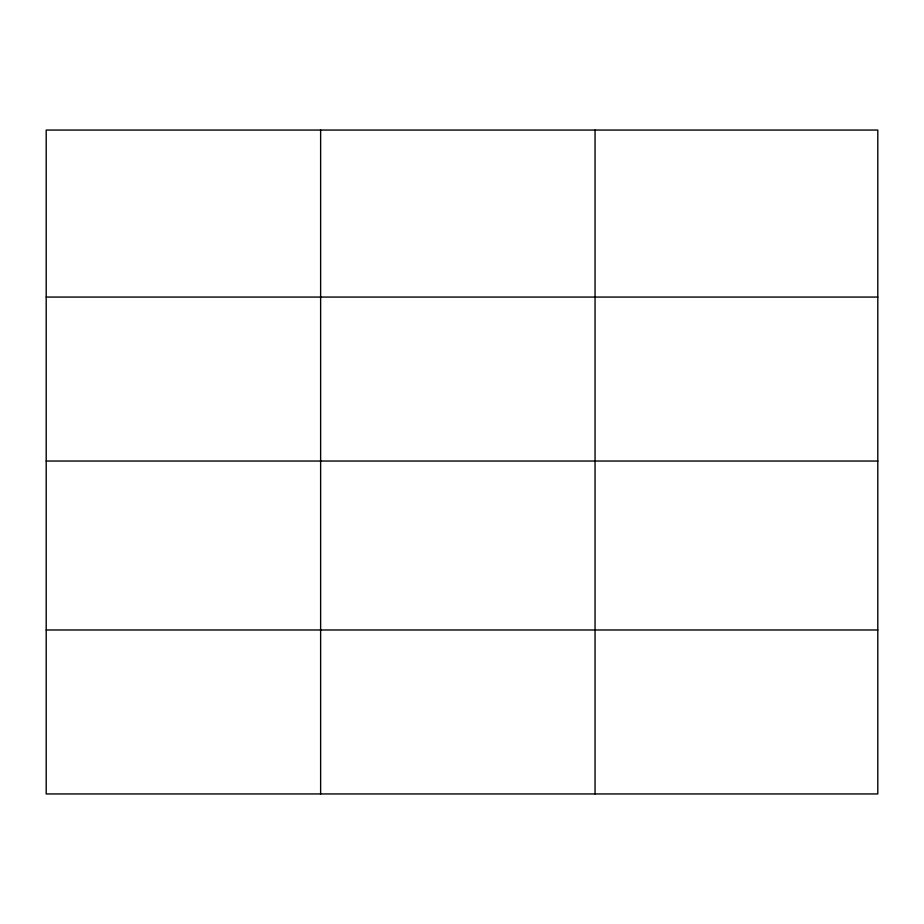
<?xml version="1.0" encoding="UTF-8"?>
<svg xmlns="http://www.w3.org/2000/svg" width="924" height="924" viewBox="0 0 924 924"><rect width="100%" height="100%" fill="white"/><g stroke="black" fill="none" stroke-linecap="round" stroke-linejoin="round"><path stroke-width="1.39" d="M877.8 461.041L877.8 130.053L46.2 130.053L46.2 793.947L877.8 793.947L877.8 461.041L46.2 461.041M46.2 297.066L877.8 297.066M46.2 629.983L877.8 629.983M595.056 130.053L595.056 793.947M320.628 130.053L320.628 793.947"/></g></svg>
